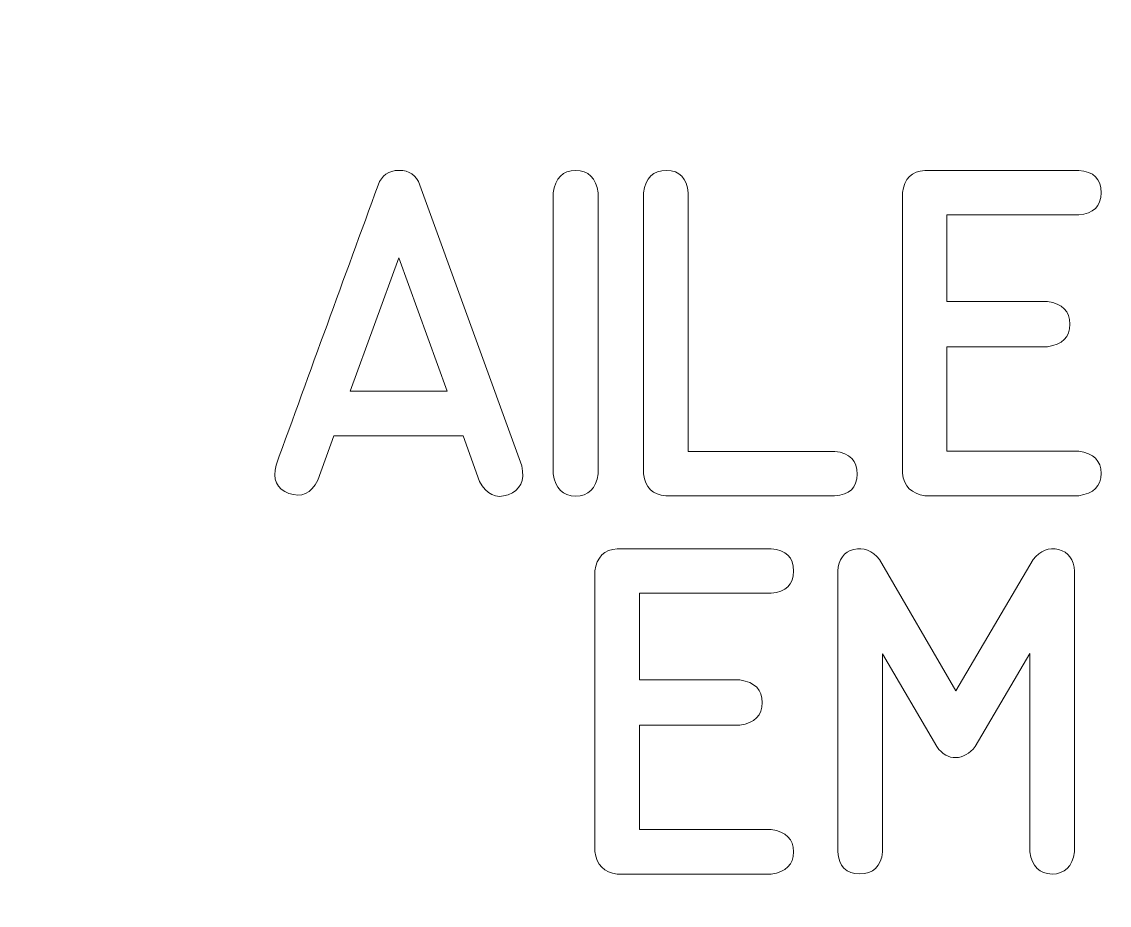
# Model space of a CAD drawing. Header units: millimetres. Extents: x -247 to 282, y -81 to 81.
# Drawn here: x -216.24 to -204.45, y 10.27 to 19.85 of the extents above; entities that cross this region are included whole.
import ezdxf

# ---------------------------------------------------------------- set-up
doc = ezdxf.new("R2010")
doc.units = ezdxf.units.MM
doc.header["$MEASUREMENT"] = 0
doc.layers.add('Engrave', color=7, linetype='Continuous')
doc.layers.add('Indicators', color=7, linetype='Continuous')

msp = doc.modelspace()

# ---------------------------------------------------------------- linework, layer by layer
at = {"layer": 'Engrave', "color": 240, "lineweight": 9}
for points, knots in [([(-213.4849, 15.0446), (-213.3014, 15.5514), (-213.1174, 16.0576), (-212.9334, 16.5633), (-212.9334, 16.5633), (-212.7487, 17.0689), (-212.5641, 17.5751), (-212.3795, 18.0814), (-212.3795, 18.0814), (-212.3413, 18.186), (-212.266, 18.2389), (-212.1537, 18.2401), (-212.1537, 18.2401), (-212.0408, 18.2413), (-211.965, 18.1884), (-211.9262, 18.0814), (-211.9262, 18.0814), (-211.9262, 18.0814), (-210.822, 15.0364), (-210.822, 15.0364), (-210.822, 15.0364), (-210.7879, 14.8741), (-210.8373, 14.77), (-210.9702, 14.723), (-210.9702, 14.723), (-211.1037, 14.6754), (-211.206, 14.7242), (-211.2789, 14.8676), (-211.2789, 14.8676), (-211.2789, 14.8676), (-211.4558, 15.3603), (-211.4558, 15.3603), (-211.4558, 15.3603), (-211.4558, 15.3603), (-212.8599, 15.3603), (-212.8599, 15.3603), (-212.8599, 15.3603), (-212.8599, 15.3603), (-213.0321, 14.8794), (-213.0321, 14.8794), (-213.0321, 14.8794), (-213.1056, 14.7347), (-213.2103, 14.6877), (-213.3455, 14.7377), (-213.3455, 14.7377), (-213.4813, 14.7871), (-213.5278, 14.89), (-213.4849, 15.0446)], [0, 0, 0, 0, 0.0769231, 0.0769231, 0.0769231, 0.0769231, 0.1538462, 0.1538462, 0.1538462, 0.1538462, 0.2307692, 0.2307692, 0.2307692, 0.2307692, 0.3076923, 0.3076923, 0.3076923, 0.3076923, 0.3846154, 0.3846154, 0.3846154, 0.3846154, 0.4615385, 0.4615385, 0.4615385, 0.4615385, 0.5384615, 0.5384615, 0.5384615, 0.5384615, 0.6153846, 0.6153846, 0.6153846, 0.6153846, 0.6923077, 0.6923077, 0.6923077, 0.6923077, 0.7692308, 0.7692308, 0.7692308, 0.7692308, 0.8461538, 0.8461538, 0.8461538, 0.8461538, 1, 1, 1, 1]), ([(-209.9936, 14.9499), (-210.0189, 14.7882), (-210.1006, 14.7077), (-210.2388, 14.7083), (-210.2388, 14.7083), (-210.3776, 14.7089), (-210.4587, 14.7894), (-210.4828, 14.9499), (-210.4828, 14.9499), (-210.4828, 14.9499), (-210.4828, 17.9955), (-210.4828, 17.9955), (-210.4828, 17.9955), (-210.4587, 18.1572), (-210.3776, 18.2389), (-210.2388, 18.2395), (-210.2388, 18.2395), (-210.1006, 18.2401), (-210.0189, 18.1584), (-209.9936, 17.9955), (-209.9936, 17.9955), (-209.9936, 17.9955), (-209.9936, 14.9499), (-209.9936, 14.9499)], [0, 0, 0, 0, 0.1428571, 0.1428571, 0.1428571, 0.1428571, 0.2857143, 0.2857143, 0.2857143, 0.2857143, 0.4285714, 0.4285714, 0.4285714, 0.4285714, 0.5714286, 0.5714286, 0.5714286, 0.5714286, 0.7142857, 0.7142857, 0.7142857, 0.7142857, 1, 1, 1, 1]), ([(-209.2599, 14.7106), (-209.401, 14.72), (-209.4827, 14.7994), (-209.5045, 14.9499), (-209.5045, 14.9499), (-209.5045, 14.9499), (-209.5045, 17.9955), (-209.5045, 17.9955), (-209.5045, 17.9955), (-209.4804, 18.1607), (-209.3963, 18.2419), (-209.2529, 18.2395), (-209.2529, 18.2395), (-209.1094, 18.2366), (-209.0312, 18.1548), (-209.0189, 17.9955), (-209.0189, 17.9955), (-209.0189, 17.9955), (-209.0189, 15.1916), (-209.0189, 15.1916), (-209.0189, 15.1916), (-209.0189, 15.1916), (-207.429, 15.1928), (-207.429, 15.1928), (-207.429, 15.1928), (-207.2656, 15.1745), (-207.185, 15.0922), (-207.1868, 14.9458), (-207.1868, 14.9458), (-207.1886, 14.7994), (-207.2697, 14.7212), (-207.4308, 14.7106), (-207.4308, 14.7106), (-207.4308, 14.7106), (-209.2599, 14.7106), (-209.2599, 14.7106)], [0, 0, 0, 0, 0.1, 0.1, 0.1, 0.1, 0.2, 0.2, 0.2, 0.2, 0.3, 0.3, 0.3, 0.3, 0.4, 0.4, 0.4, 0.4, 0.5, 0.5, 0.5, 0.5, 0.6, 0.6, 0.6, 0.6, 0.7, 0.7, 0.7, 0.7, 0.8, 0.8, 0.8, 0.8, 1, 1, 1, 1]), ([(-204.785, 17.7597), (-204.785, 17.7597), (-206.2131, 17.7597), (-206.2131, 17.7597), (-206.2131, 17.7597), (-206.2131, 17.7597), (-206.2131, 16.8173), (-206.2131, 16.8173), (-206.2131, 16.8173), (-206.2131, 16.8173), (-205.1242, 16.8173), (-205.1242, 16.8173), (-205.1242, 16.8173), (-204.9614, 16.7932), (-204.8802, 16.7114), (-204.8808, 16.5721), (-204.8808, 16.5721), (-204.8814, 16.4322), (-204.9625, 16.351), (-205.1242, 16.3281), (-205.1242, 16.3281), (-205.1242, 16.3281), (-206.2131, 16.3281), (-206.2131, 16.3281), (-206.2131, 16.3281), (-206.2131, 16.3281), (-206.2131, 15.1963), (-206.2131, 15.1963), (-206.2131, 15.1963), (-206.2131, 15.1963), (-204.785, 15.1963), (-204.785, 15.1963), (-204.785, 15.1963), (-204.6233, 15.1722), (-204.5422, 15.0916), (-204.5422, 14.9535), (-204.5422, 14.9535), (-204.5422, 14.8159), (-204.6233, 14.7353), (-204.785, 14.7124), (-204.785, 14.7124), (-204.785, 14.7124), (-206.4524, 14.7124), (-206.4524, 14.7124), (-206.4524, 14.7124), (-206.5959, 14.7306), (-206.6776, 14.8124), (-206.697, 14.957), (-206.697, 14.957), (-206.697, 14.957), (-206.697, 17.999), (-206.697, 17.999), (-206.697, 17.999), (-206.6752, 18.1507), (-206.5935, 18.2307), (-206.4524, 18.2401), (-206.4524, 18.2401), (-206.4524, 18.2401), (-204.785, 18.2401), (-204.785, 18.2401), (-204.785, 18.2401), (-204.6233, 18.2278), (-204.5422, 18.1466), (-204.5428, 17.9979), (-204.5428, 17.9979), (-204.5433, 17.8491), (-204.6245, 17.7697), (-204.785, 17.7597)], [0, 0, 0, 0, 0.0555556, 0.0555556, 0.0555556, 0.0555556, 0.1111111, 0.1111111, 0.1111111, 0.1111111, 0.1666667, 0.1666667, 0.1666667, 0.1666667, 0.2222222, 0.2222222, 0.2222222, 0.2222222, 0.2777778, 0.2777778, 0.2777778, 0.2777778, 0.3333333, 0.3333333, 0.3333333, 0.3333333, 0.3888889, 0.3888889, 0.3888889, 0.3888889, 0.4444444, 0.4444444, 0.4444444, 0.4444444, 0.5, 0.5, 0.5, 0.5, 0.5555556, 0.5555556, 0.5555556, 0.5555556, 0.6111111, 0.6111111, 0.6111111, 0.6111111, 0.6666667, 0.6666667, 0.6666667, 0.6666667, 0.7222222, 0.7222222, 0.7222222, 0.7222222, 0.7777778, 0.7777778, 0.7777778, 0.7777778, 0.8333333, 0.8333333, 0.8333333, 0.8333333, 0.8888889, 0.8888889, 0.8888889, 0.8888889, 1, 1, 1, 1]), ([(-211.6316, 15.8442), (-211.6316, 15.8442), (-212.1555, 17.2911), (-212.1555, 17.2911), (-212.1555, 17.2911), (-212.1555, 17.2911), (-212.6823, 15.8442), (-212.6823, 15.8442), (-212.6823, 15.8442), (-212.6823, 15.8442), (-211.6316, 15.8442), (-211.6316, 15.8442)], [0, 0, 0, 0, 0.25, 0.25, 0.25, 0.25, 0.5, 0.5, 0.5, 0.5, 1, 1, 1, 1]), ([(-212.1555, 17.2911), (-212.1555, 17.2911), (-211.6316, 15.8442), (-211.6316, 15.8442), (-211.6316, 15.8442), (-211.6316, 15.8442), (-212.1555, 17.2911), (-212.1555, 17.2911)], [0, 0, 0, 0, 0.3333333, 0.3333333, 0.3333333, 0.3333333, 1, 1, 1, 1]), ([(-204.8296, 10.8502), (-204.8549, 10.6896), (-204.9361, 10.6091), (-205.073, 10.6097), (-205.073, 10.6097), (-205.2106, 10.6103), (-205.2912, 10.6908), (-205.3153, 10.8502), (-205.3153, 10.8502), (-205.3153, 10.8502), (-205.3153, 13.0015), (-205.3153, 13.0015), (-205.3153, 13.0015), (-205.3153, 13.0015), (-205.9062, 11.9908), (-205.9062, 11.9908), (-205.9062, 11.9908), (-205.9691, 11.9149), (-206.0396, 11.875), (-206.1172, 11.8714), (-206.1172, 11.8714), (-206.1949, 11.8685), (-206.2636, 11.9079), (-206.3248, 11.9908), (-206.3248, 11.9908), (-206.3248, 11.9908), (-206.9122, 12.9968), (-206.9122, 12.9968), (-206.9122, 12.9968), (-206.9122, 12.9968), (-206.9104, 10.8502), (-206.9104, 10.8502), (-206.9104, 10.8502), (-206.9286, 10.6908), (-207.0115, 10.6109), (-207.1591, 10.6115), (-207.1591, 10.6115), (-207.3067, 10.612), (-207.386, 10.692), (-207.3978, 10.8502), (-207.3978, 10.8502), (-207.3978, 10.8502), (-207.3978, 13.8922), (-207.3978, 13.8922), (-207.3978, 13.8922), (-207.3884, 14.0245), (-207.3308, 14.1033), (-207.2238, 14.1292), (-207.2238, 14.1292), (-207.1168, 14.155), (-207.0239, 14.1186), (-206.9445, 14.0198), (-206.9445, 14.0198), (-206.9445, 14.0198), (-206.1161, 12.5952), (-206.1161, 12.5952), (-206.1161, 12.5952), (-206.1161, 12.5952), (-205.2788, 14.0198), (-205.2788, 14.0198), (-205.2788, 14.0198), (-205.2, 14.1186), (-205.1077, 14.1544), (-205.0025, 14.128), (-205.0025, 14.128), (-204.8978, 14.1015), (-204.8396, 14.0233), (-204.8296, 13.8922), (-204.8296, 13.8922), (-204.8296, 13.8922), (-204.8296, 10.8502), (-204.8296, 10.8502)], [0, 0, 0, 0, 0.0526316, 0.0526316, 0.0526316, 0.0526316, 0.1052632, 0.1052632, 0.1052632, 0.1052632, 0.1578947, 0.1578947, 0.1578947, 0.1578947, 0.2105263, 0.2105263, 0.2105263, 0.2105263, 0.2631579, 0.2631579, 0.2631579, 0.2631579, 0.3157895, 0.3157895, 0.3157895, 0.3157895, 0.3684211, 0.3684211, 0.3684211, 0.3684211, 0.4210526, 0.4210526, 0.4210526, 0.4210526, 0.4736842, 0.4736842, 0.4736842, 0.4736842, 0.5263158, 0.5263158, 0.5263158, 0.5263158, 0.5789474, 0.5789474, 0.5789474, 0.5789474, 0.6315789, 0.6315789, 0.6315789, 0.6315789, 0.6842105, 0.6842105, 0.6842105, 0.6842105, 0.7368421, 0.7368421, 0.7368421, 0.7368421, 0.7894737, 0.7894737, 0.7894737, 0.7894737, 0.8421053, 0.8421053, 0.8421053, 0.8421053, 0.8947368, 0.8947368, 0.8947368, 0.8947368, 1, 1, 1, 1]), ([(-208.1192, 13.6564), (-208.1192, 13.6564), (-209.5473, 13.6564), (-209.5473, 13.6564), (-209.5473, 13.6564), (-209.5473, 13.6564), (-209.5473, 12.714), (-209.5473, 12.714), (-209.5473, 12.714), (-209.5473, 12.714), (-208.4584, 12.714), (-208.4584, 12.714), (-208.4584, 12.714), (-208.2956, 12.6899), (-208.2144, 12.6081), (-208.215, 12.4688), (-208.215, 12.4688), (-208.2156, 12.3289), (-208.2967, 12.2477), (-208.4584, 12.2248), (-208.4584, 12.2248), (-208.4584, 12.2248), (-209.5473, 12.2248), (-209.5473, 12.2248), (-209.5473, 12.2248), (-209.5473, 12.2248), (-209.5473, 11.093), (-209.5473, 11.093), (-209.5473, 11.093), (-209.5473, 11.093), (-208.1192, 11.093), (-208.1192, 11.093), (-208.1192, 11.093), (-207.9575, 11.0689), (-207.8764, 10.9883), (-207.8764, 10.8502), (-207.8764, 10.8502), (-207.8764, 10.7126), (-207.9575, 10.632), (-208.1192, 10.6091), (-208.1192, 10.6091), (-208.1192, 10.6091), (-209.7866, 10.6091), (-209.7866, 10.6091), (-209.7866, 10.6091), (-209.9301, 10.6273), (-210.0118, 10.7091), (-210.0312, 10.8537), (-210.0312, 10.8537), (-210.0312, 10.8537), (-210.0312, 13.8957), (-210.0312, 13.8957), (-210.0312, 13.8957), (-210.0094, 14.0474), (-209.9277, 14.1274), (-209.7866, 14.1368), (-209.7866, 14.1368), (-209.7866, 14.1368), (-208.1192, 14.1368), (-208.1192, 14.1368), (-208.1192, 14.1368), (-207.9575, 14.1245), (-207.8764, 14.0433), (-207.877, 13.8946), (-207.877, 13.8946), (-207.8775, 13.7458), (-207.9587, 13.6664), (-208.1192, 13.6564)], [0, 0, 0, 0, 0.0555556, 0.0555556, 0.0555556, 0.0555556, 0.1111111, 0.1111111, 0.1111111, 0.1111111, 0.1666667, 0.1666667, 0.1666667, 0.1666667, 0.2222222, 0.2222222, 0.2222222, 0.2222222, 0.2777778, 0.2777778, 0.2777778, 0.2777778, 0.3333333, 0.3333333, 0.3333333, 0.3333333, 0.3888889, 0.3888889, 0.3888889, 0.3888889, 0.4444444, 0.4444444, 0.4444444, 0.4444444, 0.5, 0.5, 0.5, 0.5, 0.5555556, 0.5555556, 0.5555556, 0.5555556, 0.6111111, 0.6111111, 0.6111111, 0.6111111, 0.6666667, 0.6666667, 0.6666667, 0.6666667, 0.7222222, 0.7222222, 0.7222222, 0.7222222, 0.7777778, 0.7777778, 0.7777778, 0.7777778, 0.8333333, 0.8333333, 0.8333333, 0.8333333, 0.8888889, 0.8888889, 0.8888889, 0.8888889, 1, 1, 1, 1])]:
    msp.add_open_spline(points, degree=3, knots=knots, dxfattribs=at)
at = {"layer": 'Indicators', "color": 250, "lineweight": 9}
msp.add_open_spline([(-245.5546, -60.675), (-245.9526, -60.6748), (-246.3343, -60.5164), (-246.6156, -60.2347), (-246.6156, -60.2347), (-246.8969, -59.9531), (-247.0548, -59.5731), (-247.0546, -59.175), (-247.0546, -59.175), (-247.0546, -59.175), (-247.0546, 59.175), (-247.0546, 59.175), (-247.0546, 59.175), (-247.0543, 59.5731), (-246.8959, 59.9547), (-246.6143, 60.236), (-246.6143, 60.236), (-246.3326, 60.5173), (-245.9526, 60.6752), (-245.5546, 60.675), (-245.5546, 60.675), (-245.5546, 60.675), (-243.0921, 60.675), (-243.0921, 60.675), (-243.0921, 60.675), (-240.9485, 60.675), (-238.9677, 61.8186), (-237.8959, 63.675), (-237.8959, 63.675), (-236.8241, 65.5314), (-236.8241, 67.8186), (-237.8959, 69.675), (-237.8959, 69.675), (-238.9677, 71.5314), (-240.9485, 72.675), (-243.0921, 72.675), (-243.0921, 72.675), (-243.0921, 72.675), (-245.5546, 72.675), (-245.5546, 72.675), (-245.5546, 72.675), (-245.9526, 72.6752), (-246.3343, 72.8336), (-246.6156, 73.1153), (-246.6156, 73.1153), (-246.8969, 73.3969), (-247.0548, 73.7769), (-247.0546, 74.175), (-247.0546, 74.175), (-247.0546, 74.175), (-247.0546, 78.6625), (-247.0546, 78.6625), (-247.0546, 78.6625), (-247.0543, 79.0606), (-246.8959, 79.4422), (-246.6143, 79.7235), (-246.6143, 79.7235), (-246.3326, 80.0048), (-245.9526, 80.1627), (-245.5546, 80.1625), (-245.5546, 80.1625), (-245.5546, 80.1625), (-104.1046, 80.1625), (-104.1046, 80.1625), (-104.1046, 80.1625), (-103.7065, 80.1622), (-103.3248, 80.0038), (-103.0435, 79.7222), (-103.0435, 79.7222), (-102.7622, 79.4405), (-102.6043, 79.0606), (-102.6046, 78.6625), (-102.6046, 78.6625), (-102.6046, 78.6625), (-102.6046, 74.175), (-102.6046, 74.175), (-102.6046, 74.175), (-102.6048, 73.7769), (-102.7632, 73.3952), (-103.0449, 73.1139), (-103.0449, 73.1139), (-103.3265, 72.8326), (-103.7065, 72.6747), (-104.1046, 72.675), (-104.1046, 72.675), (-104.1046, 72.675), (-106.5671, 72.675), (-106.5671, 72.675), (-106.5671, 72.675), (-108.7107, 72.675), (-110.6914, 71.5314), (-111.7632, 69.675), (-111.7632, 69.675), (-112.835, 67.8186), (-112.835, 65.5314), (-111.7632, 63.675), (-111.7632, 63.675), (-110.6914, 61.8186), (-108.7107, 60.675), (-106.5671, 60.675), (-106.5671, 60.675), (-106.5671, 60.675), (-104.1046, 60.675), (-104.1046, 60.675), (-104.1046, 60.675), (-103.7065, 60.6747), (-103.3248, 60.5163), (-103.0435, 60.2347), (-103.0435, 60.2347), (-102.7622, 59.953), (-102.6043, 59.5731), (-102.6046, 59.175), (-102.6046, 59.175), (-102.6046, 59.175), (-102.6046, -59.175), (-102.6046, -59.175), (-102.6046, -59.175), (-102.6048, -59.5731), (-102.7632, -59.9548), (-103.0449, -60.2361), (-103.0449, -60.2361), (-103.3265, -60.5174), (-103.7065, -60.6753), (-104.1046, -60.675), (-104.1046, -60.675), (-104.1046, -60.675), (-106.5671, -60.675), (-106.5671, -60.675), (-106.5671, -60.675), (-108.7107, -60.675), (-110.6914, -61.8186), (-111.7632, -63.675), (-111.7632, -63.675), (-112.835, -65.5314), (-112.835, -67.8186), (-111.7632, -69.675), (-111.7632, -69.675), (-110.6914, -71.5314), (-108.7107, -72.675), (-106.5671, -72.675), (-106.5671, -72.675), (-106.5671, -72.675), (-104.1046, -72.675), (-104.1046, -72.675), (-104.1046, -72.675), (-103.7065, -72.6753), (-103.3248, -72.8337), (-103.0435, -73.1153), (-103.0435, -73.1153), (-102.7622, -73.397), (-102.6043, -73.7769), (-102.6046, -74.175), (-102.6046, -74.175), (-102.6046, -74.175), (-102.6046, -78.6625), (-102.6046, -78.6625), (-102.6046, -78.6625), (-102.6048, -79.0606), (-102.7632, -79.4423), (-103.0449, -79.7236), (-103.0449, -79.7236), (-103.3265, -80.0049), (-103.7065, -80.1628), (-104.1046, -80.1625), (-104.1046, -80.1625), (-104.1046, -80.1625), (-245.5546, -80.1625), (-245.5546, -80.1625), (-245.5546, -80.1625), (-245.9526, -80.1623), (-246.3343, -80.0039), (-246.6156, -79.7222), (-246.6156, -79.7222), (-246.8969, -79.4406), (-247.0548, -79.0606), (-247.0546, -78.6625), (-247.0546, -78.6625), (-247.0546, -78.6625), (-247.0546, -74.175), (-247.0546, -74.175), (-247.0546, -74.175), (-247.0543, -73.7769), (-246.8959, -73.3953), (-246.6143, -73.114), (-246.6143, -73.114), (-246.3326, -72.8327), (-245.9526, -72.6748), (-245.5546, -72.675), (-245.5546, -72.675), (-245.5546, -72.675), (-243.0921, -72.675), (-243.0921, -72.675), (-243.0921, -72.675), (-240.9485, -72.675), (-238.9677, -71.5314), (-237.8959, -69.675), (-237.8959, -69.675), (-236.8241, -67.8186), (-236.8241, -65.5314), (-237.8959, -63.675), (-237.8959, -63.675), (-238.9677, -61.8186), (-240.9485, -60.675), (-243.0921, -60.675), (-243.0921, -60.675), (-243.0921, -60.675), (-245.5546, -60.675), (-245.5546, -60.675)], degree=3, knots=[0, 0, 0, 0, 0.0188679, 0.0188679, 0.0188679, 0.0188679, 0.0377358, 0.0377358, 0.0377358, 0.0377358, 0.0566038, 0.0566038, 0.0566038, 0.0566038, 0.0754717, 0.0754717, 0.0754717, 0.0754717, 0.0943396, 0.0943396, 0.0943396, 0.0943396, 0.1132075, 0.1132075, 0.1132075, 0.1132075, 0.1320755, 0.1320755, 0.1320755, 0.1320755, 0.1509434, 0.1509434, 0.1509434, 0.1509434, 0.1698113, 0.1698113, 0.1698113, 0.1698113, 0.1886792, 0.1886792, 0.1886792, 0.1886792, 0.2075472, 0.2075472, 0.2075472, 0.2075472, 0.2264151, 0.2264151, 0.2264151, 0.2264151, 0.245283, 0.245283, 0.245283, 0.245283, 0.2641509, 0.2641509, 0.2641509, 0.2641509, 0.2830189, 0.2830189, 0.2830189, 0.2830189, 0.3018868, 0.3018868, 0.3018868, 0.3018868, 0.3207547, 0.3207547, 0.3207547, 0.3207547, 0.3396226, 0.3396226, 0.3396226, 0.3396226, 0.3584906, 0.3584906, 0.3584906, 0.3584906, 0.3773585, 0.3773585, 0.3773585, 0.3773585, 0.3962264, 0.3962264, 0.3962264, 0.3962264, 0.4150943, 0.4150943, 0.4150943, 0.4150943, 0.4339623, 0.4339623, 0.4339623, 0.4339623, 0.4528302, 0.4528302, 0.4528302, 0.4528302, 0.4716981, 0.4716981, 0.4716981, 0.4716981, 0.490566, 0.490566, 0.490566, 0.490566, 0.509434, 0.509434, 0.509434, 0.509434, 0.5283019, 0.5283019, 0.5283019, 0.5283019, 0.5471698, 0.5471698, 0.5471698, 0.5471698, 0.5660377, 0.5660377, 0.5660377, 0.5660377, 0.5849057, 0.5849057, 0.5849057, 0.5849057, 0.6037736, 0.6037736, 0.6037736, 0.6037736, 0.6226415, 0.6226415, 0.6226415, 0.6226415, 0.6415094, 0.6415094, 0.6415094, 0.6415094, 0.6603774, 0.6603774, 0.6603774, 0.6603774, 0.6792453, 0.6792453, 0.6792453, 0.6792453, 0.6981132, 0.6981132, 0.6981132, 0.6981132, 0.7169811, 0.7169811, 0.7169811, 0.7169811, 0.7358491, 0.7358491, 0.7358491, 0.7358491, 0.754717, 0.754717, 0.754717, 0.754717, 0.7735849, 0.7735849, 0.7735849, 0.7735849, 0.7924528, 0.7924528, 0.7924528, 0.7924528, 0.8113208, 0.8113208, 0.8113208, 0.8113208, 0.8301887, 0.8301887, 0.8301887, 0.8301887, 0.8490566, 0.8490566, 0.8490566, 0.8490566, 0.8679245, 0.8679245, 0.8679245, 0.8679245, 0.8867925, 0.8867925, 0.8867925, 0.8867925, 0.9056604, 0.9056604, 0.9056604, 0.9056604, 0.9245283, 0.9245283, 0.9245283, 0.9245283, 0.9433962, 0.9433962, 0.9433962, 0.9433962, 0.9622642, 0.9622642, 0.9622642, 0.9622642, 1, 1, 1, 1], dxfattribs=at)

doc.saveas('drawing.dxf')
